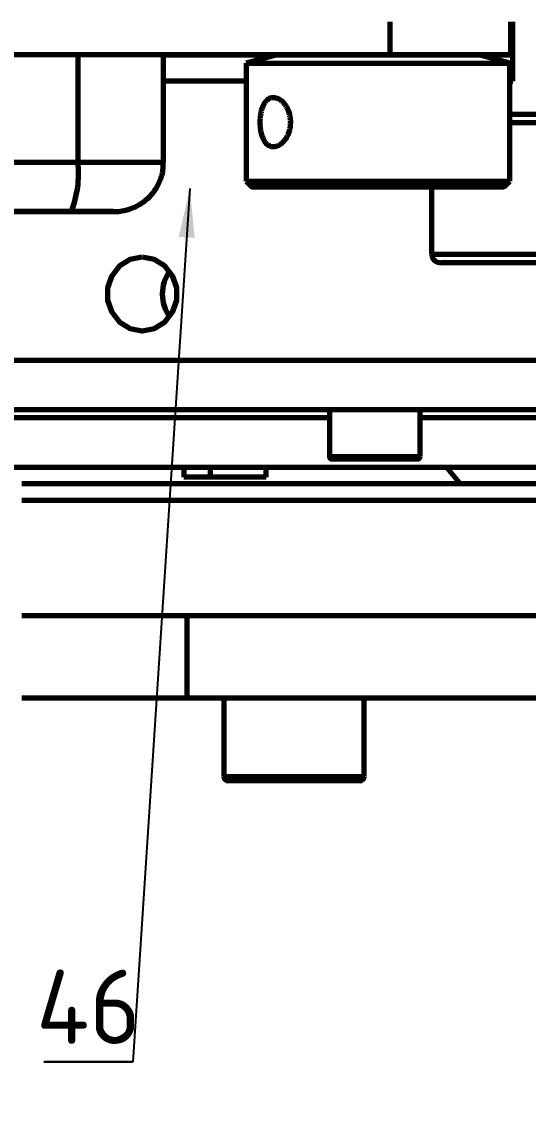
# Model space of a CAD drawing. Header units: millimetres. Extents: x -419 to 9215, y 1224 to 3301.
# Drawn here: x -180.4 to -146.3, y 1365.4 to 1439.2 of the extents above; entities that cross this region are included whole.
import ezdxf

# ---------------------------------------------------------------- set-up
doc = ezdxf.new("R2010")
doc.units = ezdxf.units.MM
doc.layers.add('0.3mm', color=240, linetype='Continuous', lineweight=30)
doc.layers.add('0.7mm', color=7, linetype='Continuous', lineweight=70)
doc.styles.get("Standard").update_dxf_attribs({"font": 'arial.ttf'})
doc.dimstyles.new('ISO-25', dxfattribs={"dimtxt": 2.5, "dimasz": 5, "dimexe": 1.25, "dimexo": 0.625, "dimtad": 1, "dimdec": 0, "dimtxsty": 'Standard', "dimcen": 2.5, "dimadec": 0, "dimazin": 0, "dimtfac": 1, "dimtdec": 0, "dimtmove": 0, "dimatfit": 3, "dimfxl": 1, "dimarcsym": 0})
doc.dimstyles.new('SLDDIMSTYLE0', dxfattribs={"dimtxt": 0.18, "dimasz": 3.302, "dimexe": 0, "dimexo": 0.0625, "dimgap": 0, "dimtad": 0, "dimtih": 1, "dimtoh": 1, "dimdec": 0, "dimrnd": 1e-09, "dimzin": 0, "dimdsep": 46, "dimtxsty": 'Standard', "dimsah": 1, "dimcen": 0.09, "dimadec": 0, "dimazin": 0, "dimtfac": 3.302, "dimtdec": 0, "dimtofl": 0, "dimtmove": 0, "dimatfit": 3, "dimfxl": 1, "dimfrac": 2, "dimtolj": 1, "dimtzin": 0, "dimarcsym": 0})

# ---------------------------------------------------------------- blocks, each defined once
blk = doc.blocks.new('*D73')
at = {"layer": '0.3mm', "color": 0, "lineweight": -2, "transparency": 16777216}
for p, q in [((-224.804, 1393.034), (-224.804, 1322.117)), ((-57.026, 1393.034), (-57.026, 1322.117)), ((-219.804, 1323.367), (-62.026, 1323.367))]:
    blk.add_line(p, q, dxfattribs=at)
at = {"layer": '0.3mm', "color": 0, "lineweight": 211, "transparency": 16777216}
for points in [[(-219.804, 1324.2), (-219.804, 1322.534), (-224.804, 1323.367)], [(-62.026, 1324.2), (-62.026, 1322.534), (-57.026, 1323.367)]]:
    blk.add_solid(points, dxfattribs=at)
at = {"layer": 'Defpoints', "color": 0, "lineweight": 211, "transparency": 16777216}
for p in [(-224.804, 1393.659), (-57.026, 1393.659), (-57.026, 1323.367)]:
    blk.add_point(p, dxfattribs=at)
at = {"layer": '0.3mm', "color": 0, "transparency": 16777216, "insert": (-140.915, 1327.492), "char_height": 2.5, "attachment_point": 5}
blk.add_mtext('{\\fTCVN 7284|b0|i0|c0|p34;\\H2.8x;168}', dxfattribs=at)

msp = doc.modelspace()

# ---------------------------------------------------------------- linework, layer by layer
at = {"layer": '0.3mm'}
msp.add_line((-172.881, 1369.173), (-178.881, 1369.173), dxfattribs=at)
at = {"layer": '0.7mm', "color": 8, "linetype": 'Continuous', "lineweight": 70}
for p, q in [((-155.545, 1436.995), (-155.545, 1439.219)), ((-176.595, 1436.995), (-176.595, 1429.772)), ((-163.111, 1436.995), (-163.111, 1436.993)), ((-163.099, 1436.993), (-163.099, 1436.995)), ((-162.871, 1436.995), (-162.871, 1436.993)), ((-162.739, 1436.995), (-162.739, 1436.993)), ((-162.605, 1436.993), (-162.605, 1436.995)), ((-162.321, 1436.995), (-162.321, 1436.994)), ((-161.942, 1436.994), (-161.942, 1436.995)), ((-161.745, 1436.995), (-161.745, 1436.994)), ((-161.501, 1436.994), (-161.501, 1436.995)), ((-161.189, 1436.995), (-161.189, 1436.994)), ((-160.87, 1436.994), (-160.87, 1436.995)), ((-160.577, 1436.995), (-160.577, 1436.994)), ((-160.224, 1436.995), (-160.224, 1436.994)), ((-159.894, 1436.994), (-159.894, 1436.995)), ((-159.585, 1436.995), (-159.585, 1436.994)), ((-159.358, 1436.994), (-159.358, 1436.995)), ((-159.074, 1436.995), (-159.074, 1436.994)), ((-158.505, 1436.994), (-158.505, 1436.995)), ((-158.327, 1436.995), (-158.327, 1436.994)), ((-157.943, 1436.994), (-157.943, 1436.995)), ((-157.667, 1436.995), (-157.667, 1436.995)), ((-155.493, 1436.995), (-155.545, 1436.995)), ((-149.581, 1436.992), (-147.457, 1436.992)), ((-147.482, 1432.437), (-144.315, 1432.437)), ((-145.227, 1423.548), (-152.732, 1423.548)), ((-159.642, 1412.548), (-185.791, 1412.548)), ((-143.838, 1412.548), (-153.531, 1412.548)), ((-159.642, 1409.937), (-153.531, 1409.937)), ((-167.654, 1408.548), (-167.654, 1409.215)), ((-166.749, 1388.382), (-164.017, 1388.382)), ((-164.017, 1388.382), (-157.304, 1388.382))]:
    msp.add_line(p, q, dxfattribs=at)
at = {"layer": '0.7mm', "color": 7, "linetype": 'Continuous', "lineweight": 70}
for p, q in [((-147.422, 1436.993), (-147.422, 1439.219)), ((-147.282, 1435.215), (-147.282, 1439.21)), ((-155.545, 1436.995), (-217.653, 1436.997)), ((-157.307, 1436.995), (-213.383, 1436.996)), ((-170.813, 1429.77), (-170.813, 1436.995)), ((-170.813, 1436.99), (-163.168, 1436.991)), ((-170.813, 1436.99), (-163.17, 1436.99)), ((-163.16, 1436.993), (-165.26, 1436.43)), ((-163.111, 1436.995), (-163.111, 1436.993)), ((-162.752, 1436.995), (-162.752, 1436.993)), ((-161.791, 1436.995), (-161.791, 1436.994)), ((-160.321, 1436.995), (-160.321, 1436.994)), ((-158.486, 1436.995), (-158.486, 1436.994)), ((-147.482, 1436.43), (-149.582, 1436.993)), ((-165.26, 1436.43), (-165.26, 1428.493)), ((-147.482, 1428.493), (-147.482, 1436.43)), ((-165.26, 1435.215), (-170.813, 1435.215)), ((-147.482, 1435.215), (-147.282, 1435.215)), ((-147.482, 1432.993), (-141.317, 1432.993)), ((-206.89, 1429.773), (-176.595, 1429.772)), ((-165.26, 1428.493), (-164.871, 1428.104)), ((-159.149, 1428.104), (-159.149, 1428.104)), ((-153.593, 1428.104), (-153.593, 1428.104)), ((-152.732, 1423.548), (-152.732, 1428.102)), ((-147.871, 1428.104), (-147.482, 1428.493)), ((-177.037, 1426.438), (-207.242, 1426.439)), ((-207.003, 1426.435), (-176.937, 1426.436)), ((-141.317, 1422.993), (-152.131, 1422.993)), ((-222.758, 1416.437), (-79.97, 1416.437)), ((-222.758, 1413.104), (-79.97, 1413.104)), ((-159.642, 1413.104), (-159.642, 1409.937)), ((-153.531, 1409.937), (-153.531, 1413.104)), ((-153.698, 1409.77), (-159.476, 1409.77)), ((-190.33, 1409.215), (-131.848, 1409.215)), ((-169.458, 1409.215), (-169.458, 1408.548)), ((-163.903, 1408.548), (-163.903, 1409.215)), ((-143.693, 1408.104), (-180.36, 1408.104)), ((-167.654, 1408.548), (-169.458, 1408.548)), ((-163.903, 1408.548), (-167.654, 1408.548)), ((-180.36, 1406.993), (-143.693, 1406.993)), ((-143.693, 1399.215), (-180.36, 1399.215)), ((-169.249, 1399.215), (-169.249, 1393.659)), ((-169.249, 1393.659), (-180.36, 1393.659)), ((-59.249, 1393.659), (-169.249, 1393.659)), ((-166.749, 1393.659), (-166.749, 1388.382)), ((-157.304, 1388.382), (-157.304, 1393.659)), ((-163.9, 1388.104), (-166.471, 1388.104)), ((-157.582, 1388.104), (-163.9, 1388.104))]:
    msp.add_line(p, q, dxfattribs=at)
at = {"layer": '0.7mm', "color": 7, "linetype": 'Continuous', "lineweight": 70, "flags": 128}
for points in [[(-163.16, 1436.993), (-163.157, 1436.993), (-162.969, 1436.993), (-162.493, 1436.993), (-161.749, 1436.994), (-160.77, 1436.994), (-159.599, 1436.994), (-158.287, 1436.994), (-156.891, 1436.995), (-155.472, 1436.995), (-154.093, 1436.994), (-152.813, 1436.994), (-151.689, 1436.994), (-150.769, 1436.994), (-150.094, 1436.993), (-149.693, 1436.993), (-149.582, 1436.993)], [(-147.457, 1436.992), (-147.473, 1436.993), (-147.83, 1436.993), (-148.515, 1436.994), (-149.499, 1436.994), (-150.747, 1436.995), (-152.209, 1436.995), (-153.829, 1436.995), (-155.545, 1436.995)], [(-149.99, 1436.993), (-150.333, 1436.993), (-151.033, 1436.994), (-151.936, 1436.994), (-153.008, 1436.994), (-154.208, 1436.994), (-155.488, 1436.994)], [(-149.576, 1436.991), (-148.926, 1436.991), (-148.206, 1436.992), (-147.712, 1436.992), (-147.457, 1436.992)], [(-165.26, 1436.43), (-165.214, 1436.43), (-164.897, 1436.431), (-164.29, 1436.431), (-163.413, 1436.431), (-162.296, 1436.432), (-160.978, 1436.432), (-159.502, 1436.432), (-157.921, 1436.432), (-156.286, 1436.432), (-154.654, 1436.432), (-153.081, 1436.432), (-151.619, 1436.432), (-150.32, 1436.432), (-149.226, 1436.431), (-148.376, 1436.431), (-147.798, 1436.431), (-147.513, 1436.43), (-147.482, 1436.43)], [(-165.26, 1428.493), (-165.214, 1428.493), (-164.897, 1428.493), (-164.29, 1428.494), (-163.413, 1428.494), (-162.296, 1428.495), (-160.978, 1428.495), (-159.502, 1428.495), (-157.921, 1428.495), (-156.286, 1428.495), (-154.654, 1428.495), (-153.081, 1428.495), (-151.619, 1428.495), (-150.32, 1428.494), (-149.227, 1428.494), (-148.376, 1428.494), (-147.799, 1428.493), (-147.513, 1428.493), (-147.482, 1428.493)], [(-149.637, 1428.102), (-150.741, 1428.102), (-152.047, 1428.102), (-153.511, 1428.102), (-155.077, 1428.101), (-156.69, 1428.101), (-158.292, 1428.102), (-159.824, 1428.102), (-161.232, 1428.102), (-162.464, 1428.102), (-163.475, 1428.103), (-164.23, 1428.103), (-164.701, 1428.103), (-164.871, 1428.104), (-164.733, 1428.104), (-164.293, 1428.105), (-163.567, 1428.105), (-162.581, 1428.105), (-161.371, 1428.106), (-159.979, 1428.106), (-158.458, 1428.106), (-156.86, 1428.106), (-155.246, 1428.106), (-153.672, 1428.106), (-152.195, 1428.106), (-150.869, 1428.106), (-149.743, 1428.105), (-148.855, 1428.105), (-148.24, 1428.104), (-147.918, 1428.104), (-147.902, 1428.104), (-148.192, 1428.103), (-148.777, 1428.103), (-149.637, 1428.102)], [(-153.862, 1428.103), (-154.582, 1428.103), (-155.477, 1428.103), (-156.46, 1428.103), (-157.434, 1428.103), (-158.303, 1428.103), (-158.984, 1428.103), (-159.409, 1428.104), (-159.536, 1428.104), (-159.354, 1428.104), (-158.88, 1428.104), (-158.16, 1428.105), (-157.265, 1428.105), (-156.282, 1428.105), (-155.308, 1428.105), (-154.439, 1428.104), (-153.758, 1428.104), (-153.333, 1428.104), (-153.206, 1428.104), (-153.388, 1428.103), (-153.862, 1428.103)], [(-156.329, 1428.103), (-155.429, 1428.103), (-154.632, 1428.103), (-154.023, 1428.103), (-153.668, 1428.104), (-153.607, 1428.104), (-153.845, 1428.104), (-154.356, 1428.104), (-155.086, 1428.104), (-155.956, 1428.105), (-156.87, 1428.105), (-157.73, 1428.104), (-158.443, 1428.104), (-158.932, 1428.104), (-159.142, 1428.104), (-159.053, 1428.104), (-158.673, 1428.103), (-158.043, 1428.103), (-157.233, 1428.103), (-156.329, 1428.103)], [(-174.194, 1426.437), (-174.196, 1426.437), (-174.538, 1426.438), (-175.171, 1426.438), (-176.032, 1426.438), (-177.037, 1426.438)], [(-176.937, 1426.436), (-175.941, 1426.436), (-175.098, 1426.436), (-174.491, 1426.437), (-174.203, 1426.437)], [(-172.257, 1423.382), (-171.456, 1423.231), (-170.752, 1422.797), (-170.229, 1422.132), (-169.951, 1421.316), (-169.951, 1420.447), (-170.229, 1419.632), (-170.752, 1418.966), (-171.456, 1418.532), (-172.257, 1418.382), (-173.058, 1418.532), (-173.762, 1418.966), (-174.285, 1419.632), (-174.563, 1420.447), (-174.563, 1421.316), (-174.285, 1422.132), (-173.762, 1422.797), (-173.058, 1423.231), (-172.257, 1423.382)], [(-150.822, 1408.104), (-150.885, 1408.175), (-151.746, 1409.215)]]:
    msp.add_lwpolyline(points, dxfattribs=at)
at = {"layer": '0.7mm', "color": 8, "linetype": 'Continuous', "lineweight": 70, "flags": 128}
for points in [[(-176.595, 1429.772), (-175.182, 1429.772), (-173.878, 1429.772), (-172.746, 1429.772), (-171.84, 1429.771), (-171.203, 1429.771), (-170.865, 1429.771), (-170.813, 1429.77)], [(-174.203, 1426.437), (-174.18, 1426.437), (-174.194, 1426.437)]]:
    msp.add_lwpolyline(points, dxfattribs=at)
at = {"layer": '0.7mm', "color": 7, "linetype": 'Continuous', "lineweight": 70}
for centre, radius, start, end in [((-183.215, 1428.954), 6.67, 337.84054, 7.04879), ((-168.279, 1420.882), 2.622, 144.23667, 215.76333), ((-159.476, 1409.937), 0.167, 180, 270), ((-153.698, 1409.937), 0.167, 270, 0), ((-166.471, 1388.382), 0.278, 180, 270), ((-157.582, 1388.382), 0.278, 270, 0)]:
    msp.add_arc(centre, radius, start, end, dxfattribs=at)
msp.add_ellipse((-152.131, 1423.548), major_axis=(0.601, 0), ratio=0.924683, start_param=3.141593, end_param=4.712389, dxfattribs=at)
for points, knots in [([(-162.271, 1432.463), (-162.274, 1432.555), (-162.279, 1432.693), (-162.309, 1432.875), (-162.349, 1433.053), (-162.405, 1433.223), (-162.476, 1433.381), (-162.555, 1433.532), (-162.647, 1433.669), (-162.748, 1433.788), (-162.829, 1433.869), (-162.912, 1433.94), (-162.997, 1434), (-163.086, 1434.05), (-163.204, 1434.1), (-163.321, 1434.127), (-163.436, 1434.131), (-163.561, 1434.118), (-163.693, 1434.069), (-163.836, 1433.967), (-163.932, 1433.863), (-164.009, 1433.752), (-164.062, 1433.659), (-164.11, 1433.557), (-164.153, 1433.448), (-164.192, 1433.33), (-164.224, 1433.207), (-164.251, 1433.078), (-164.273, 1432.945), (-164.289, 1432.808), (-164.304, 1432.623), (-164.307, 1432.435), (-164.3, 1432.25), (-164.284, 1432.045), (-164.25, 1431.824), (-164.189, 1431.579), (-164.13, 1431.41), (-164.066, 1431.274), (-164.013, 1431.18), (-163.956, 1431.095), (-163.893, 1431.019), (-163.825, 1430.953), (-163.729, 1430.881), (-163.625, 1430.83), (-163.516, 1430.803), (-163.404, 1430.792), (-163.288, 1430.804), (-163.173, 1430.839), (-163.057, 1430.889), (-162.943, 1430.961), (-162.833, 1431.053), (-162.727, 1431.158), (-162.629, 1431.283), (-162.54, 1431.424), (-162.479, 1431.537), (-162.425, 1431.657), (-162.379, 1431.783), (-162.339, 1431.915), (-162.304, 1432.073), (-162.277, 1432.256), (-162.273, 1432.394), (-162.271, 1432.463)], [0, 0, 0, 0, 0.026224, 0.039538, 0.053047, 0.079289, 0.09257, 0.106064, 0.132574, 0.146026, 0.159672, 0.172938, 0.186297, 0.199953, 0.213713, 0.240125, 0.253499, 0.267099, 0.299758, 0.319778, 0.346022, 0.359302, 0.372793, 0.386067, 0.399433, 0.412942, 0.426648, 0.439938, 0.453323, 0.466856, 0.480593, 0.506868, 0.520172, 0.533697, 0.566329, 0.586327, 0.6127, 0.626046, 0.639604, 0.652915, 0.666319, 0.679869, 0.693619, 0.720163, 0.733641, 0.747323, 0.77349, 0.786737, 0.800201, 0.826331, 0.839554, 0.852987, 0.879468, 0.892906, 0.906536, 0.919805, 0.933166, 0.946825, 0.960587, 0.980136, 1, 1, 1, 1]), ([(-174.216, 1426.437), (-174.199, 1426.437), (-174.157, 1426.437), (-174.146, 1426.437), (-174.129, 1426.437), (-174.112, 1426.437), (-174.091, 1426.438), (-174.041, 1426.439), (-173.829, 1426.447), (-173.382, 1426.506), (-172.758, 1426.71), (-172.086, 1427.111), (-171.51, 1427.671), (-171.072, 1428.406), (-170.832, 1429.118), (-170.839, 1429.588), (-170.841, 1429.768)], [0, 0, 0, 0, 0.028351, 0.069731, 0.087433, 0.094424, 0.099715, 0.105948, 0.123951, 0.209124, 0.34219, 0.462543, 0.615528, 0.755662, 0.906849, 1, 1, 1, 1])]:
    msp.add_open_spline(points, degree=3, knots=knots, dxfattribs=at)

# ---------------------------------------------------------------- texts
at = {"layer": '0.3mm', "insert": (-175.881, 1372.874), "char_height": 5, "attachment_point": 5}
msp.add_mtext_dynamic_manual_height_columns('{\\fTCVN 7284|b0|i0|c0|p34;46}', width=10.34462, gutter_width=12.5, heights=[0], dxfattribs=at)

# ---------------------------------------------------------------- dimensions: what is measured, and where the dimension line sits
at = {"layer": '0.3mm'}
dim = msp.add_linear_dim(base=(-57.026, 1323.367), p1=(-224.804, 1393.659), p2=(-57.026, 1393.659), text='{\\fTCVN 7284|b0|i0|c0|p34;\\H2.8x;<>}', dimstyle='ISO-25', dxfattribs=at)
dim.commit()
dim.dimension.update_dxf_attribs({"geometry": '*D73', "text_midpoint": (-140.915, 1327.492)})

# ---------------------------------------------------------------- leaders
msp.add_leader([(-169.042, 1427.993), (-172.881, 1369.173)], dimstyle='SLDDIMSTYLE0', dxfattribs=at)

doc.saveas('drawing.dxf')
